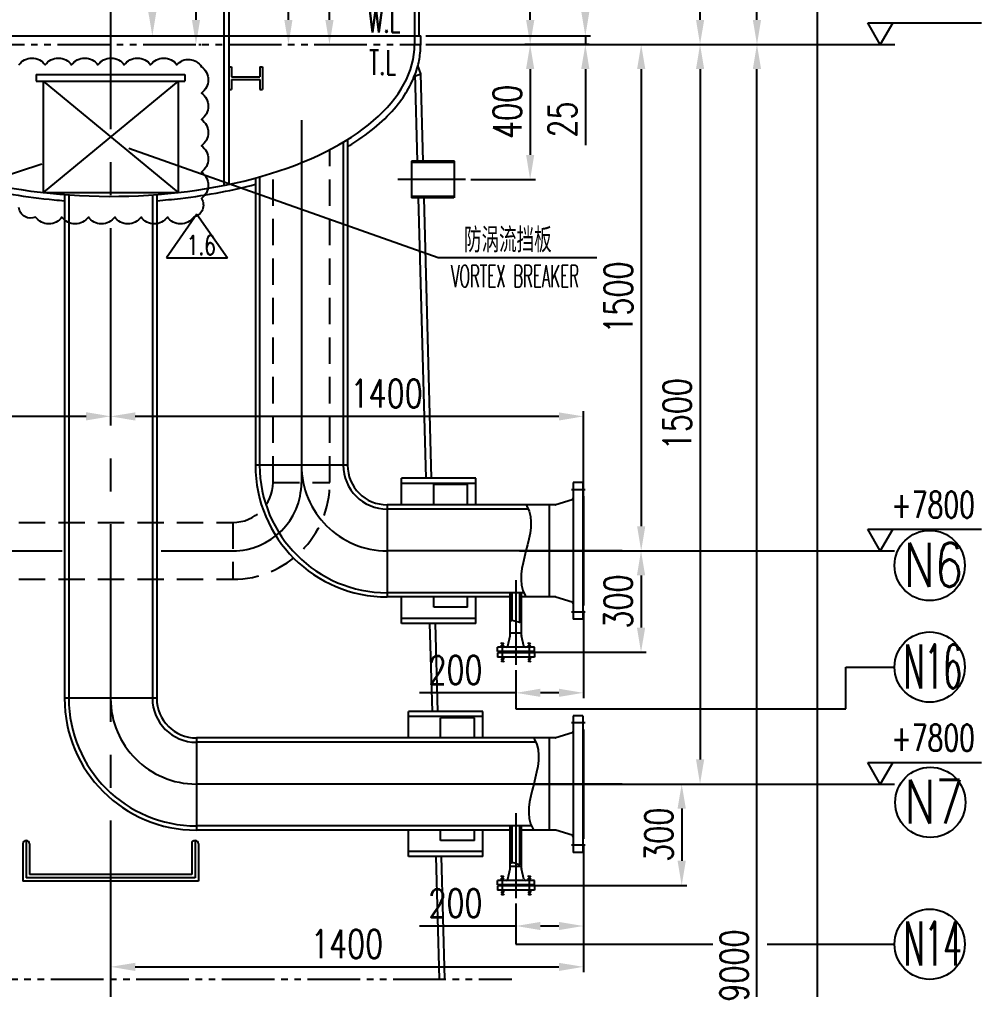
# Model space of a CAD drawing. Extents: x 45567 to 121349, y -17555 to 19241.
# Drawn here: x 45726.1 to 45835.7, y 10071.7 to 10182.2 of the extents above; entities that cross this region are included whole.
import ezdxf
from ezdxf.enums import TextEntityAlignment as Align

# ---------------------------------------------------------------- set-up
doc = ezdxf.new("R2010")
doc.units = 0
doc.header["$LTSCALE"] = 30
doc.header["$MEASUREMENT"] = 0
for name, pattern in [('CENTER2', [1.125, 0.75, -0.125, 0.125, -0.125]), ('DASHED', [0.75, 0.5, -0.25]), ('LIDIVIDE', [0.65, 0.4, -0.05, 0.05, -0.05, 0.05, -0.05])]:
    doc.linetypes.add(name, pattern=pattern)
doc.layers.get('DEFPOINTS').update_dxf_attribs({"linetype": 'CONTINUOUS'})
for name, color, linetype in [('1', 2, 'CONTINUOUS'), ('2', 1, 'CONTINUOUS'), ('3', 3, 'CENTER2'), ('4', 3, 'CENTER2'), ('5', 6, 'LIDIVIDE'), ('6', 4, 'DASHED')]:
    doc.layers.add(name, color=color, linetype=linetype)
doc.styles.add('HZ', font='simplex.shx', dxfattribs={"width": 0.75, "bigfont": 'SBTXT.shx'})
doc.styles.get("Standard").update_dxf_attribs({"font": 'simplex', "width": 0.75, "bigfont": 'SBTXT'})
doc.dimstyles.new('STANDARD$0', dxfattribs={"dimtxt": 3.2, "dimasz": 2.8, "dimexe": 0.6, "dimexo": 0.6, "dimgap": 1, "dimtad": 1, "dimdec": 0, "dimzin": 0, "dimdsep": 46, "dimtxsty": 'HZ', "dimcen": 0.09, "dimadec": 0, "dimazin": 0, "dimtfac": 1, "dimtdec": 0, "dimtmove": 0, "dimatfit": 3, "dimfxl": 0, "dimtolj": 1, "dimtzin": 0, "dimarcsym": 0})

# ---------------------------------------------------------------- blocks, each defined once
blk = doc.blocks.new('*D1519')
at = {"layer": '1', "color": 0, "lineweight": -2}
for p, q in [((45772.39, 10179.38), (45784.85, 10179.38)), ((45784.25, 10176.58), (45784.25, 10166.8)), ((45777.5, 10164), (45784.85, 10164))]:
    blk.add_line(p, q, dxfattribs=at)
at = {"layer": '1', "color": 0}
for points in [[(45783.79, 10176.58), (45784.72, 10176.58), (45784.25, 10179.38)], [(45783.79, 10166.8), (45784.72, 10166.8), (45784.25, 10164)]]:
    blk.add_solid(points, dxfattribs=at)
at = {"layer": 'DEFPOINTS', "color": 0}
for p in [(45771.79, 10179.38), (45776.9, 10164), (45784.25, 10164)]:
    blk.add_point(p, dxfattribs=at)
at = {"layer": '1', "color": 0, "insert": (45781.65, 10171.69), "char_height": 3.2, "attachment_point": 5, "rotation": 90, "style": 'HZ'}
blk.add_mtext('\\A1;400', dxfattribs=at)
blk = doc.blocks.new('*D1520')
at = {"layer": '1', "color": 0, "lineweight": -2}
for p, q in [((45775.8, 10179.38), (45797.5, 10179.38)), ((45796.9, 10176.58), (45796.9, 10124.49)), ((45795.35, 10121.69), (45797.5, 10121.69))]:
    blk.add_line(p, q, dxfattribs=at)
at = {"layer": '1', "color": 0}
for points in [[(45796.43, 10176.58), (45797.36, 10176.58), (45796.9, 10179.38)], [(45796.43, 10124.49), (45797.36, 10124.49), (45796.9, 10121.69)]]:
    blk.add_solid(points, dxfattribs=at)
at = {"layer": 'DEFPOINTS', "color": 0}
for p in [(45775.2, 10179.38), (45794.75, 10121.69), (45796.9, 10121.69)]:
    blk.add_point(p, dxfattribs=at)
at = {"layer": '1', "color": 0, "insert": (45794.3, 10150.54), "char_height": 3.2, "attachment_point": 5, "rotation": 90, "style": 'HZ'}
blk.add_mtext('\\A1;1500', dxfattribs=at)
blk = doc.blocks.new('*D1521')
at = {"layer": '1', "color": 0, "lineweight": -2}
for p, q in [((45790.54, 10183.14), (45790.54, 10185.94)), ((45772.39, 10180.34), (45791.14, 10180.34)), ((45772.39, 10179.38), (45791.14, 10179.38)), ((45790.54, 10180.34), (45790.54, 10179.38)), ((45790.54, 10176.58), (45790.54, 10167.9))]:
    blk.add_line(p, q, dxfattribs=at)
at = {"layer": '1', "color": 0}
for points in [[(45790.07, 10183.14), (45791, 10183.14), (45790.54, 10180.34)], [(45790.07, 10176.58), (45791, 10176.58), (45790.54, 10179.38)]]:
    blk.add_solid(points, dxfattribs=at)
at = {"layer": 'DEFPOINTS', "color": 0}
for p in [(45771.79, 10180.34), (45771.79, 10179.38), (45790.54, 10180.34)]:
    blk.add_point(p, dxfattribs=at)
at = {"layer": '1', "color": 0, "insert": (45787.94, 10170.84), "char_height": 3.2, "attachment_point": 5, "rotation": 90, "style": 'HZ'}
blk.add_mtext('\\A1;25', dxfattribs=at)
blk = doc.blocks.new('*D1522')
at = {"layer": '1', "color": 0, "lineweight": -2}
for p, q in [((45784.26, 10187.07), (45784.26, 10198.05)), ((45781.58, 10187.07), (45784.86, 10187.07)), ((45784.26, 10182.18), (45784.26, 10184.27)), ((45790.96, 10179.38), (45783.66, 10179.38))]:
    blk.add_line(p, q, dxfattribs=at)
at = {"layer": '1', "color": 0}
for points in [[(45783.79, 10184.27), (45784.73, 10184.27), (45784.26, 10187.07)], [(45783.79, 10182.18), (45784.73, 10182.18), (45784.26, 10179.38)]]:
    blk.add_solid(points, dxfattribs=at)
at = {"layer": 'DEFPOINTS', "color": 0}
for p in [(45780.98, 10187.07), (45784.26, 10187.07), (45791.56, 10179.38)]:
    blk.add_point(p, dxfattribs=at)
at = {"layer": '1', "color": 0, "insert": (45781.66, 10193.96), "char_height": 3.2, "attachment_point": 5, "rotation": 90, "style": 'HZ'}
blk.add_mtext('\\A1;200', dxfattribs=at)
blk = doc.blocks.new('*D1523')
at = {"layer": '1', "color": 0, "lineweight": -2}
for p, q in [((45774.49, 10179.38), (45804.2, 10179.38)), ((45803.6, 10176.58), (45803.6, 10097.93)), ((45795.35, 10095.13), (45804.2, 10095.13))]:
    blk.add_line(p, q, dxfattribs=at)
at = {"layer": '1', "color": 0}
for points in [[(45803.14, 10176.58), (45804.07, 10176.58), (45803.6, 10179.38)], [(45803.14, 10097.93), (45804.07, 10097.93), (45803.6, 10095.13)]]:
    blk.add_solid(points, dxfattribs=at)
at = {"layer": 'DEFPOINTS', "color": 0}
for p in [(45773.89, 10179.38), (45794.75, 10095.13), (45803.6, 10095.13)]:
    blk.add_point(p, dxfattribs=at)
at = {"layer": '1', "color": 0, "insert": (45801, 10137.26), "char_height": 3.2, "attachment_point": 5, "rotation": 90, "style": 'HZ'}
blk.add_mtext('\\A1;1500', dxfattribs=at)
blk = doc.blocks.new('*D1524')
at = {"layer": '1', "color": 0, "lineweight": -2}
for p, q in [((45790.32, 10114.86), (45790.32, 10104.92)), ((45782.63, 10108.1), (45782.63, 10104.92)), ((45782.63, 10105.52), (45771.66, 10105.52)), ((45787.52, 10105.52), (45785.43, 10105.52))]:
    blk.add_line(p, q, dxfattribs=at)
at = {"layer": '1', "color": 0}
for points in [[(45785.43, 10105.99), (45785.43, 10105.06), (45782.63, 10105.52)], [(45787.52, 10105.99), (45787.52, 10105.06), (45790.32, 10105.52)]]:
    blk.add_solid(points, dxfattribs=at)
at = {"layer": 'DEFPOINTS', "color": 0}
for p in [(45790.32, 10115.46), (45782.63, 10108.7), (45782.63, 10105.52)]:
    blk.add_point(p, dxfattribs=at)
at = {"layer": '1', "color": 0, "insert": (45775.75, 10108.12), "char_height": 3.2, "attachment_point": 5, "style": 'HZ'}
blk.add_mtext('\\A1;200', dxfattribs=at)
blk = doc.blocks.new('*D1525')
at = {"layer": '1', "color": 0, "lineweight": -2}
for p, q in [((45783.03, 10121.69), (45797.48, 10121.69)), ((45796.88, 10118.89), (45796.88, 10112.95)), ((45782.25, 10110.15), (45797.48, 10110.15))]:
    blk.add_line(p, q, dxfattribs=at)
at = {"layer": '1', "color": 0}
for points in [[(45796.41, 10118.89), (45797.35, 10118.89), (45796.88, 10121.69)], [(45796.41, 10112.95), (45797.35, 10112.95), (45796.88, 10110.15)]]:
    blk.add_solid(points, dxfattribs=at)
at = {"layer": 'DEFPOINTS', "color": 0}
for p in [(45782.43, 10121.69), (45781.65, 10110.15), (45796.88, 10110.15)]:
    blk.add_point(p, dxfattribs=at)
at = {"layer": '1', "color": 0, "insert": (45794.28, 10115.92), "char_height": 3.2, "attachment_point": 5, "rotation": 90, "style": 'HZ'}
blk.add_mtext('\\A1;300', dxfattribs=at)
blk = doc.blocks.new('*D1526')
at = {"layer": '1', "color": 0, "lineweight": -2}
for p, q in [((45790.32, 10088.3), (45790.32, 10078.36)), ((45782.63, 10081.54), (45782.63, 10078.36)), ((45782.63, 10078.96), (45771.66, 10078.96)), ((45787.52, 10078.96), (45785.43, 10078.96))]:
    blk.add_line(p, q, dxfattribs=at)
at = {"layer": '1', "color": 0}
for points in [[(45785.43, 10079.43), (45785.43, 10078.5), (45782.63, 10078.96)], [(45787.52, 10079.43), (45787.52, 10078.5), (45790.32, 10078.96)]]:
    blk.add_solid(points, dxfattribs=at)
at = {"layer": 'DEFPOINTS', "color": 0}
for p in [(45790.32, 10088.9), (45782.63, 10082.14), (45782.63, 10078.96)]:
    blk.add_point(p, dxfattribs=at)
at = {"layer": '1', "color": 0, "insert": (45775.75, 10081.56), "char_height": 3.2, "attachment_point": 5, "style": 'HZ'}
blk.add_mtext('\\A1;200', dxfattribs=at)
blk = doc.blocks.new('*D1527')
at = {"layer": '1', "color": 0, "lineweight": -2}
for p, q in [((45784.6, 10095.13), (45802.11, 10095.13)), ((45801.51, 10092.33), (45801.51, 10086.39)), ((45783.81, 10083.59), (45802.11, 10083.59))]:
    blk.add_line(p, q, dxfattribs=at)
at = {"layer": '1', "color": 0}
for points in [[(45801.04, 10092.33), (45801.98, 10092.33), (45801.51, 10095.13)], [(45801.04, 10086.39), (45801.98, 10086.39), (45801.51, 10083.59)]]:
    blk.add_solid(points, dxfattribs=at)
at = {"layer": 'DEFPOINTS', "color": 0}
for p in [(45784, 10095.13), (45783.21, 10083.59), (45801.51, 10083.59)]:
    blk.add_point(p, dxfattribs=at)
at = {"layer": '1', "color": 0, "insert": (45798.91, 10089.36), "char_height": 3.2, "attachment_point": 5, "rotation": 90, "style": 'HZ'}
blk.add_mtext('\\A1;300', dxfattribs=at)
blk = doc.blocks.new('*D1531')
at = {"layer": '1', "color": 0, "lineweight": -2}
for p, q in [((45798.96, 10179.38), (45810.68, 10179.38)), ((45810.08, 9972.32), (45810.08, 10176.58)), ((45797.44, 9969.52), (45810.68, 9969.52))]:
    blk.add_line(p, q, dxfattribs=at)
at = {"layer": '1', "color": 0}
for points in [[(45809.61, 10176.58), (45810.55, 10176.58), (45810.08, 10179.38)], [(45809.61, 9972.32), (45810.55, 9972.32), (45810.08, 9969.52)]]:
    blk.add_solid(points, dxfattribs=at)
at = {"layer": 'DEFPOINTS', "color": 0}
for p in [(45798.36, 10179.38), (45810.08, 10179.38), (45796.84, 9969.52)]:
    blk.add_point(p, dxfattribs=at)
at = {"layer": '1', "color": 0, "insert": (45807.48, 10074.45), "char_height": 3.2, "attachment_point": 5, "rotation": 90, "style": 'HZ'}
blk.add_mtext('\\A1;9000', dxfattribs=at)
blk = doc.blocks.new('*D1534')
at = {"layer": '1', "color": 0, "lineweight": -2}
for p, q in [((45752.66, 10194.77), (45757.33, 10194.77)), ((45756.73, 10182.18), (45756.73, 10191.97)), ((45757.06, 10179.38), (45757.33, 10179.38))]:
    blk.add_line(p, q, dxfattribs=at)
at = {"layer": '1', "color": 0}
for points in [[(45756.26, 10191.97), (45757.19, 10191.97), (45756.73, 10194.77)], [(45756.26, 10182.18), (45757.19, 10182.18), (45756.73, 10179.38)]]:
    blk.add_solid(points, dxfattribs=at)
at = {"layer": 'DEFPOINTS', "color": 0}
for p in [(45752.06, 10194.77), (45756.73, 10194.77), (45756.46, 10179.38)]:
    blk.add_point(p, dxfattribs=at)
at = {"layer": '1', "color": 0, "insert": (45754.13, 10187.07), "char_height": 3.2, "attachment_point": 5, "rotation": 90, "style": 'HZ'}
blk.add_mtext('\\A1;400', dxfattribs=at)
blk = doc.blocks.new('*D1535')
at = {"layer": '1', "color": 0, "lineweight": -2}
for p, q in [((45750.54, 10375.54), (45762, 10375.54)), ((45761.4, 10182.18), (45761.4, 10372.74)), ((45760.72, 10179.38), (45762, 10179.38))]:
    blk.add_line(p, q, dxfattribs=at)
at = {"layer": '1', "color": 0}
for points in [[(45760.93, 10372.74), (45761.87, 10372.74), (45761.4, 10375.54)], [(45760.93, 10182.18), (45761.87, 10182.18), (45761.4, 10179.38)]]:
    blk.add_solid(points, dxfattribs=at)
at = {"layer": 'DEFPOINTS', "color": 0}
for p in [(45749.94, 10375.54), (45761.4, 10375.54), (45760.12, 10179.38)]:
    blk.add_point(p, dxfattribs=at)
at = {"layer": '1', "color": 0, "insert": (45758.8, 10277.46), "char_height": 3.2, "attachment_point": 5, "rotation": 90, "style": 'HZ'}
blk.add_mtext('\\A1;5100', dxfattribs=at)
blk = doc.blocks.new('*D1565')
at = {"layer": '1', "color": 0, "lineweight": -2}
for p, q in [((45772.19, 10564), (45804.2, 10564)), ((45803.6, 10182.18), (45803.6, 10561.2)), ((45794.38, 10179.38), (45804.2, 10179.38))]:
    blk.add_line(p, q, dxfattribs=at)
at = {"layer": '1', "color": 0}
for points in [[(45803.14, 10561.2), (45804.07, 10561.2), (45803.6, 10564)], [(45803.14, 10182.18), (45804.07, 10182.18), (45803.6, 10179.38)]]:
    blk.add_solid(points, dxfattribs=at)
at = {"layer": 'DEFPOINTS', "color": 0}
for p in [(45771.59, 10564), (45803.6, 10564), (45793.78, 10179.38)]:
    blk.add_point(p, dxfattribs=at)
at = {"layer": '1', "color": 0, "insert": (45801.07, 10371.69), "char_height": 3.2, "attachment_point": 5, "rotation": 90, "style": 'HZ'}
blk.add_mtext('\\A1;10000(Q345R)', dxfattribs=at)
blk = doc.blocks.new('*D1574')
at = {"layer": '1', "color": 0, "lineweight": -2}
for p, q in [((45804.2, 11006.31), (45810.68, 11006.31)), ((45810.08, 10182.18), (45810.08, 11003.51)), ((45801.56, 10179.38), (45810.68, 10179.38))]:
    blk.add_line(p, q, dxfattribs=at)
at = {"layer": '1', "color": 0}
for points in [[(45809.61, 11003.51), (45810.55, 11003.51), (45810.08, 11006.31)], [(45809.61, 10182.18), (45810.55, 10182.18), (45810.08, 10179.38)]]:
    blk.add_solid(points, dxfattribs=at)
at = {"layer": 'DEFPOINTS', "color": 0}
for p in [(45803.6, 11006.31), (45810.08, 11006.31), (45800.96, 10179.38)]:
    blk.add_point(p, dxfattribs=at)
at = {"layer": '1', "color": 0, "insert": (45807.54, 10592.84), "char_height": 3.2, "attachment_point": 5, "rotation": 90, "style": 'HZ'}
blk.add_mtext('\\A1;21500(T.L TO T.L)', dxfattribs=at)
blk = doc.blocks.new('*D1575')
at = {"layer": '1', "color": 0, "lineweight": -2}
for p, q in [((45721.54, 11033.23), (45817.58, 11033.23)), ((45816.98, 9972.32), (45816.98, 11030.43)), ((45809.76, 9969.52), (45817.58, 9969.52))]:
    blk.add_line(p, q, dxfattribs=at)
at = {"layer": '1', "color": 0}
for points in [[(45816.51, 11030.43), (45817.44, 11030.43), (45816.98, 11033.23)], [(45816.51, 9972.32), (45817.44, 9972.32), (45816.98, 9969.52)]]:
    blk.add_solid(points, dxfattribs=at)
at = {"layer": 'DEFPOINTS', "color": 0}
for p in [(45720.94, 11033.23), (45816.98, 11033.23), (45809.16, 9969.52)]:
    blk.add_point(p, dxfattribs=at)
at = {"layer": '1', "color": 0, "insert": (45814.38, 10501.37), "char_height": 3.2, "attachment_point": 5, "rotation": 90, "style": 'HZ'}
blk.add_mtext('\\A1;31200', dxfattribs=at)
blk = doc.blocks.new('*D1914')
at = {"layer": '1', "color": 0, "lineweight": -2}
for p, q in [((45682.63, 10127.48), (45682.63, 10137.62)), ((45685.43, 10137.02), (45733.68, 10137.02)), ((45736.48, 10136.74), (45736.48, 10136.42))]:
    blk.add_line(p, q, dxfattribs=at)
at = {"layer": '1', "color": 0}
for points in [[(45685.43, 10137.49), (45685.43, 10136.55), (45682.63, 10137.02)], [(45733.68, 10137.49), (45733.68, 10136.55), (45736.48, 10137.02)]]:
    blk.add_solid(points, dxfattribs=at)
at = {"layer": 'DEFPOINTS', "color": 0}
for p in [(45736.48, 10137.34), (45736.48, 10137.02), (45682.63, 10126.88)]:
    blk.add_point(p, dxfattribs=at)
at = {"layer": '1', "color": 0, "insert": (45705.63, 10139.62), "char_height": 3.2, "attachment_point": 5, "style": 'HZ'}
blk.add_mtext('\\A1;1400', dxfattribs=at)
blk = doc.blocks.new('*D1915')
at = {"layer": '1', "color": 0, "lineweight": -2}
for p, q in [((45790.32, 10127.48), (45790.32, 10137.61)), ((45736.48, 10136.74), (45736.48, 10136.41)), ((45787.52, 10137.01), (45739.28, 10137.01))]:
    blk.add_line(p, q, dxfattribs=at)
at = {"layer": '1', "color": 0}
for points in [[(45739.28, 10137.47), (45739.28, 10136.54), (45736.48, 10137.01)], [(45787.52, 10137.47), (45787.52, 10136.54), (45790.32, 10137.01)]]:
    blk.add_solid(points, dxfattribs=at)
at = {"layer": 'DEFPOINTS', "color": 0}
for p in [(45736.48, 10137.34), (45736.48, 10137.01), (45790.32, 10126.88)]:
    blk.add_point(p, dxfattribs=at)
at = {"layer": '1', "color": 0, "insert": (45767.91, 10139.61), "char_height": 3.2, "attachment_point": 5, "style": 'HZ'}
blk.add_mtext('\\A1;1400', dxfattribs=at)
blk = doc.blocks.new('*D1916')
at = {"layer": '1', "color": 0, "lineweight": -2}
for p, q in [((45790.32, 10088.3), (45790.32, 10073.71)), ((45736.48, 10077.73), (45736.48, 10073.71)), ((45739.28, 10074.31), (45787.52, 10074.31))]:
    blk.add_line(p, q, dxfattribs=at)
at = {"layer": '1', "color": 0}
for points in [[(45739.28, 10074.77), (45739.28, 10073.84), (45736.48, 10074.31)], [(45787.52, 10074.77), (45787.52, 10073.84), (45790.32, 10074.31)]]:
    blk.add_solid(points, dxfattribs=at)
at = {"layer": 'DEFPOINTS', "color": 0}
for p in [(45790.32, 10088.9), (45736.48, 10078.33), (45790.32, 10074.31)]:
    blk.add_point(p, dxfattribs=at)
at = {"layer": '1', "color": 0, "insert": (45763.4, 10076.91), "char_height": 3.2, "attachment_point": 5, "style": 'HZ'}
blk.add_mtext('\\A1;1400', dxfattribs=at)
blk = doc.blocks.new('*D1918')
at = {"layer": '1', "color": 0, "lineweight": -2}
for p, q in [((45707.39, 10402.13), (45746.8, 10402.13)), ((45746.2, 10399.33), (45746.2, 10182.18)), ((45746.53, 10179.38), (45746.8, 10179.38))]:
    blk.add_line(p, q, dxfattribs=at)
at = {"layer": '1', "color": 0}
for points in [[(45745.74, 10399.33), (45746.67, 10399.33), (45746.2, 10402.13)], [(45745.74, 10182.18), (45746.67, 10182.18), (45746.2, 10179.38)]]:
    blk.add_solid(points, dxfattribs=at)
at = {"layer": 'DEFPOINTS', "color": 0}
for p in [(45706.79, 10402.13), (45745.93, 10179.38), (45746.2, 10179.38)]:
    blk.add_point(p, dxfattribs=at)
at = {"layer": '1', "color": 0, "insert": (45743.6, 10290.76), "char_height": 3.2, "attachment_point": 5, "rotation": 90, "style": 'HZ'}
blk.add_mtext('\\A1;~5805', dxfattribs=at)
blk = doc.blocks.new('*D2031')
at = {"layer": '1', "color": 0, "lineweight": -2}
for p, q in [((45724.98, 10375.55), (45741.83, 10375.55)), ((45741.23, 10372.75), (45741.23, 10183.14)), ((45739.37, 10180.34), (45741.83, 10180.34))]:
    blk.add_line(p, q, dxfattribs=at)
at = {"layer": '1', "color": 0}
for points in [[(45740.76, 10372.75), (45741.7, 10372.75), (45741.23, 10375.55)], [(45740.76, 10183.14), (45741.7, 10183.14), (45741.23, 10180.34)]]:
    blk.add_solid(points, dxfattribs=at)
at = {"layer": 'DEFPOINTS', "color": 0}
for p in [(45724.38, 10375.55), (45738.77, 10180.34), (45741.23, 10180.34)]:
    blk.add_point(p, dxfattribs=at)
at = {"layer": '1', "color": 0, "insert": (45738.63, 10277.95), "char_height": 3.2, "attachment_point": 5, "rotation": 90, "style": 'HZ'}
blk.add_mtext('\\A1;4900', dxfattribs=at)

msp = doc.modelspace()

# ---------------------------------------------------------------- linework, layer by layer
at = {"layer": '1'}
for p, q in [((45824.122617, 10179.38196), (45822.694919, 10181.854806)), ((45822.694919, 10181.854806), (45835.659558, 10181.854806)), ((45825.550316, 10181.854806), (45824.122617, 10179.38196)), ((45810.678368, 10179.38196), (45825.770847, 10179.38196)), ((45773.762568, 10155.08062), (45738.552184, 10167.509345)), ((45728.658796, 10165.754878), (45646.573602, 10138.882162)), ((45824.122617, 10121.689653), (45822.694919, 10124.162499)), ((45822.694919, 10124.162499), (45835.659558, 10124.162499)), ((45825.550316, 10124.162499), (45824.122617, 10121.689653)), ((45797.496701, 10121.689653), (45825.749436, 10121.689653)), ((45820.201493, 10103.705276), (45820.201493, 10108.45523)), ((45820.201493, 10108.45523), (45825.749436, 10108.45523)), ((45782.632488, 10104.924548), (45782.632488, 10103.705276)), ((45782.632488, 10103.705276), (45820.201493, 10103.705276)), ((45824.122617, 10095.128785), (45822.694919, 10097.601631)), ((45822.694919, 10097.601631), (45835.659558, 10097.601631)), ((45825.550316, 10097.601631), (45824.122617, 10095.128785)), ((45804.204608, 10095.128785), (45825.749436, 10095.128785)), ((45782.632488, 10078.36368), (45782.632488, 10076.885248)), ((45782.632488, 10076.885248), (45805.050281, 10076.885248)), ((45811.240667, 10076.885248), (45825.749436, 10076.885248))]:
    msp.add_line(p, q, dxfattribs=at)
at = {"layer": '1', "ltscale": 3}
msp.add_line((45791.835303, 10155.08062), (45773.762568, 10155.08062), dxfattribs=at)
at = {"layer": '1'}
msp.add_lwpolyline([(45726.032495, 10177.050644, -0.52056705), (45729.032495, 10177.050644, -0.52056705), (45732.032495, 10177.050644, -0.52056705), (45735.032495, 10177.050644, -0.52056705), (45738.032495, 10177.050644, -0.52056705), (45741.032495, 10177.050644, -0.52056705), (45744.032495, 10177.050644, -0.52056705), (45746.819927, 10176.838075, -0.52056705), (45746.819927, 10173.838075, -0.52056705), (45746.819927, 10170.838075, -0.52056705), (45746.819927, 10167.838075, -0.52056705), (45746.819927, 10164.838075, -0.52056705), (45746.819927, 10161.838075, -0.52056705), (45745.943386, 10159.714616, -0.52056705), (45742.943386, 10159.714616, -0.52056705), (45739.943386, 10159.714616, -0.52056705), (45736.943386, 10159.714616, -0.52056705), (45733.943386, 10159.714616, -0.52056705), (45730.943386, 10159.714616, -0.52056705), (45727.943386, 10159.714616, -0.52056705), (45726.032495, 10160.803725, -0.52056705)], format="xyb", dxfattribs=at)
for centre in [(45829.749436, 10120.024744), (45829.749436, 10108.45523), (45829.821653, 10093.041947), (45829.749436, 10076.885248)]:
    msp.add_circle(centre, 4, dxfattribs=at)
for points in [[(45783.776719, 10126.939653), (45783.880565, 10126.766576), (45783.672873, 10116.61273), (45783.776719, 10116.439653)], [(45783.279581, 10113.647877), (45783.164197, 10113.578646), (45782.098812, 10113.717107), (45781.983427, 10113.647877)], [(45784.655355, 10100.378785), (45784.759201, 10100.205708), (45784.551509, 10090.051862), (45784.655355, 10089.878785)], [(45783.280565, 10086.068208), (45783.16518, 10085.998977), (45782.099796, 10086.137439), (45781.984411, 10086.068208)]]:
    msp.add_spline(points, degree=3, dxfattribs=at)
at = {"layer": '2'}
for p, q in [((45771.094027, 10937.687542), (45771.094027, 10179.38196)), ((45749.363258, 10375.535804), (45749.363258, 10163.317935)), ((45749.940181, 10375.535804), (45749.940181, 10163.436649)), ((45771.594027, 10185.914652), (45771.594027, 10180.343498)), ((45701.17095, 10180.343498), (45771.786334, 10180.343498)), ((45771.786334, 10179.38196), (45771.786334, 10180.343498)), ((45728.017104, 10175.968567), (45744.940181, 10175.968567)), ((45728.017104, 10175.968567), (45728.017104, 10175.199336)), ((45744.940181, 10175.968567), (45744.940181, 10175.199336)), ((45749.940181, 10176.843498), (45750.247873, 10176.843498)), ((45750.247873, 10176.843498), (45750.247873, 10175.689652)), ((45753.478642, 10176.843498), (45753.478642, 10175.689652)), ((45753.478642, 10176.843498), (45753.786334, 10176.843498)), ((45753.786334, 10176.843498), (45753.786334, 10174.228114)), ((45771.440367, 10166.074268), (45771.174581, 10176.017211)), ((45771.180047, 10175.812729), (45771.789719, 10176.034632)), ((45771.789719, 10176.034632), (45771.472617, 10176.966575)), ((45772.055972, 10166.074268), (45771.789719, 10176.034632)), ((45728.017104, 10175.199336), (45744.940181, 10175.199336)), ((45728.786335, 10175.199336), (45728.786335, 10162.507028)), ((45728.786335, 10175.199336), (45744.17095, 10162.507028)), ((45744.17095, 10175.199336), (45728.786335, 10162.507028)), ((45744.17095, 10175.199336), (45744.17095, 10162.507028)), ((45750.247873, 10175.689652), (45753.478642, 10175.689652)), ((45750.247873, 10175.38196), (45753.478642, 10175.38196)), ((45750.247873, 10175.38196), (45750.247873, 10174.228114)), ((45753.478642, 10175.38196), (45753.478642, 10174.228114)), ((45749.940181, 10174.228114), (45750.247873, 10174.228114)), ((45753.478642, 10174.228114), (45753.786334, 10174.228114)), ((45762.97095, 10168.242139), (45762.97095, 10131.458883)), ((45763.459411, 10168.539186), (45763.459411, 10131.458883)), ((45775.628548, 10166.074268), (45770.726655, 10166.074268)), ((45770.726655, 10166.074268), (45770.726655, 10161.920422)), ((45775.628548, 10161.920422), (45775.628548, 10166.074268)), ((45775.628548, 10165.920422), (45770.726655, 10165.920422)), ((45752.959411, 10164.161833), (45752.959411, 10131.458883)), ((45753.447873, 10164.296619), (45753.447873, 10131.458883)), ((45728.786335, 10162.507028), (45744.17095, 10162.507028)), ((45731.228642, 10162.274488), (45731.228642, 10104.898015)), ((45731.717104, 10162.238794), (45731.717104, 10104.898015)), ((45741.240181, 10162.238794), (45741.240181, 10104.898015)), ((45741.728642, 10162.274488), (45741.728642, 10104.898015)), ((45775.573029, 10162.074268), (45770.726655, 10162.074268)), ((45775.573029, 10161.920422), (45770.726655, 10161.920422)), ((45772.405775, 10129.958883), (45771.551405, 10161.920422)), ((45773.021379, 10129.958883), (45772.167009, 10161.920422)), ((45763.459411, 10131.458883), (45752.959411, 10131.458883)), ((45778.078856, 10129.958883), (45769.617318, 10129.958883)), ((45769.617318, 10126.939653), (45769.617318, 10129.958883)), ((45778.078856, 10126.939653), (45778.078856, 10129.958883)), ((45778.078856, 10129.38196), (45769.617318, 10129.38196)), ((45777.118913, 10129.247345), (45773.271164, 10129.247345)), ((45773.271164, 10126.939653), (45773.271164, 10129.247345)), ((45777.117318, 10126.939653), (45777.117318, 10129.247345)), ((45790.263257, 10129.478114), (45789.151719, 10129.478114)), ((45789.151719, 10129.478114), (45789.151719, 10113.901191)), ((45790.263257, 10129.478114), (45790.263257, 10113.901191)), ((45789.029992, 10127.517219), (45787.196033, 10126.947446)), ((45790.324796, 10127.920422), (45790.263257, 10127.920422)), ((45790.324796, 10127.920422), (45790.324796, 10115.458884)), ((45787.144683, 10126.939653), (45767.978642, 10126.939653)), ((45767.978642, 10126.939653), (45767.978642, 10116.439653)), ((45784.039022, 10126.451191), (45767.978642, 10126.451191)), ((45786.401719, 10126.939653), (45786.401719, 10116.439653)), ((45783.514416, 10116.928114), (45767.978642, 10116.928114)), ((45781.984411, 10116.439653), (45767.978642, 10116.439653)), ((45769.617318, 10113.420422), (45769.617318, 10116.439653)), ((45773.271164, 10115.265907), (45773.271164, 10116.439653)), ((45777.117318, 10115.265907), (45777.117318, 10116.439653)), ((45778.078856, 10113.420422), (45778.078856, 10116.439653)), ((45781.984411, 10112.054765), (45781.984411, 10116.928114)), ((45782.196504, 10113.742996), (45782.197488, 10116.928114)), ((45783.066504, 10113.552757), (45783.067488, 10116.928114)), ((45783.280565, 10112.054765), (45783.280565, 10116.928114)), ((45787.144683, 10116.439653), (45783.280565, 10116.439653)), ((45789.029992, 10115.862086), (45787.196033, 10116.43186)), ((45777.117318, 10115.265907), (45773.269569, 10115.265907)), ((45790.324796, 10115.458884), (45790.263257, 10115.458884)), ((45778.078856, 10113.997345), (45769.617318, 10113.997345)), ((45778.078856, 10113.420422), (45769.617318, 10113.420422)), ((45773.115778, 10103.398015), (45772.847867, 10113.420422)), ((45773.731383, 10103.398015), (45773.463472, 10113.420422)), ((45790.263257, 10113.901191), (45789.151719, 10113.901191)), ((45781.72025, 10110.844493), (45781.980307, 10112.017298)), ((45783.280565, 10112.305038), (45781.984411, 10112.305038)), ((45783.544726, 10110.844493), (45783.284669, 10112.017298)), ((45781.29107, 10110.854076), (45780.913775, 10111.231072)), ((45780.913925, 10110.853926), (45781.29092, 10111.231222)), ((45784.349619, 10110.85461), (45783.972473, 10111.231755)), ((45783.972473, 10110.85461), (45784.349619, 10111.231755)), ((45784.747584, 10110.089653), (45780.516815, 10110.089653)), ((45780.516815, 10110.089653), (45780.516815, 10109.593499)), ((45780.517103, 10110.21273), (45780.517103, 10110.708884)), ((45784.747873, 10110.708884), (45780.517103, 10110.708884)), ((45784.747873, 10110.21273), (45780.517103, 10110.21273)), ((45781.651431, 10110.151191), (45781.651431, 10110.089653)), ((45781.651719, 10110.151191), (45781.651719, 10110.21273)), ((45783.613257, 10110.151191), (45781.651719, 10110.151191)), ((45783.612969, 10110.151191), (45783.612969, 10110.089653)), ((45783.613257, 10110.151191), (45783.613257, 10110.21273)), ((45784.747584, 10110.089653), (45784.747584, 10109.593499)), ((45784.747873, 10110.21273), (45784.747873, 10110.708884)), ((45784.747584, 10109.593499), (45780.516815, 10109.593499)), ((45780.914484, 10109.44709), (45781.29178, 10109.070094)), ((45781.29163, 10109.44724), (45780.914634, 10109.069944)), ((45784.349619, 10109.447773), (45783.972473, 10109.070627)), ((45783.972473, 10109.447773), (45784.349619, 10109.070627)), ((45741.728642, 10104.898015), (45731.228642, 10104.898015)), ((45778.863581, 10103.398015), (45770.402042, 10103.398015)), ((45770.402042, 10100.378785), (45770.402042, 10103.398015)), ((45778.863581, 10100.378785), (45778.863581, 10103.398015)), ((45778.863581, 10102.821092), (45770.402042, 10102.821092)), ((45777.903638, 10102.686477), (45774.055889, 10102.686477)), ((45774.055889, 10100.378785), (45774.055889, 10102.686477)), ((45777.902042, 10100.378785), (45777.902042, 10102.686477)), ((45790.263257, 10102.917246), (45789.151719, 10102.917246)), ((45789.151719, 10102.917246), (45789.151719, 10087.340323)), ((45790.263257, 10102.917246), (45790.263257, 10087.340323)), ((45789.029992, 10100.956351), (45787.196033, 10100.386578)), ((45790.324796, 10101.359554), (45790.263257, 10101.359554)), ((45790.324796, 10101.359554), (45790.324796, 10088.898016)), ((45787.144683, 10100.378785), (45746.247873, 10100.378785)), ((45746.247873, 10100.378785), (45746.247873, 10089.878785)), ((45784.917658, 10099.890323), (45746.247873, 10099.890323)), ((45786.401719, 10100.378785), (45786.401719, 10089.878785)), ((45784.393052, 10090.367246), (45746.247873, 10090.367246)), ((45781.984411, 10089.878785), (45746.247873, 10089.878785)), ((45770.402042, 10086.859554), (45770.402042, 10089.878785)), ((45774.055889, 10088.705039), (45774.055889, 10089.878785)), ((45777.902042, 10088.705039), (45777.902042, 10089.878785)), ((45778.863581, 10086.859554), (45778.863581, 10089.878785)), ((45781.984411, 10085.493897), (45781.984411, 10090.367246)), ((45782.197488, 10086.163327), (45782.197488, 10090.367246)), ((45783.067488, 10085.973089), (45783.067488, 10090.367246)), ((45783.280565, 10085.493897), (45783.280565, 10090.367246)), ((45787.144683, 10089.878785), (45783.280565, 10089.878785)), ((45789.029992, 10089.301218), (45787.196033, 10089.870992)), ((45777.902042, 10088.705039), (45774.054293, 10088.705039)), ((45790.324796, 10088.898016), (45790.263257, 10088.898016)), ((45726.478642, 10088.305047), (45726.478642, 10084.074278)), ((45727.247873, 10088.305047), (45727.247873, 10084.843509)), ((45745.709411, 10088.305047), (45745.709411, 10084.843509)), ((45746.478642, 10088.305047), (45746.478642, 10084.074278)), ((45778.863581, 10087.436477), (45770.402042, 10087.436477)), ((45778.863581, 10086.859554), (45770.402042, 10086.859554)), ((45773.93048, 10072.920432), (45773.557871, 10086.859554)), ((45774.546085, 10072.920432), (45774.173475, 10086.859554)), ((45790.263257, 10087.340323), (45789.151719, 10087.340323)), ((45781.72025, 10084.283625), (45781.980307, 10085.45643)), ((45783.280565, 10085.744169), (45781.984411, 10085.744169)), ((45783.544726, 10084.283625), (45783.284669, 10085.45643)), ((45745.709411, 10084.843509), (45727.247873, 10084.843509)), ((45781.291359, 10084.293208), (45780.914063, 10084.670204)), ((45780.914213, 10084.293058), (45781.291208, 10084.670354)), ((45784.349907, 10084.293742), (45783.972761, 10084.670887)), ((45783.972761, 10084.293742), (45784.349907, 10084.670887)), ((45746.478642, 10084.074278), (45726.478642, 10084.074278)), ((45780.517103, 10083.651862), (45780.517103, 10084.148016)), ((45784.747873, 10084.148016), (45780.517103, 10084.148016)), ((45784.747873, 10083.651862), (45780.517103, 10083.651862)), ((45784.747873, 10083.528785), (45780.517103, 10083.528785)), ((45780.517103, 10083.528785), (45780.517103, 10083.032631)), ((45781.651719, 10083.590323), (45781.651719, 10083.651862)), ((45783.613257, 10083.590323), (45781.651719, 10083.590323)), ((45783.613257, 10083.590323), (45781.651719, 10083.590323)), ((45781.651719, 10083.590323), (45781.651719, 10083.528785)), ((45783.613257, 10083.590323), (45783.613257, 10083.651862)), ((45783.613257, 10083.590323), (45783.613257, 10083.528785)), ((45784.747873, 10083.651862), (45784.747873, 10084.148016)), ((45784.747873, 10083.528785), (45784.747873, 10083.032631)), ((45784.747873, 10083.032631), (45780.517103, 10083.032631)), ((45780.914772, 10082.886222), (45781.292068, 10082.509226)), ((45781.291918, 10082.886372), (45780.914922, 10082.509076)), ((45784.349907, 10082.886905), (45783.972761, 10082.509759)), ((45783.972761, 10082.886905), (45784.349907, 10082.509759))]:
    msp.add_line(p, q, dxfattribs=at)
for centre, radius, start, end in [((45767.978642, 10131.458883), 15.019231, 180, 270), ((45767.978642, 10131.458883), 14.530769, 180, 270), ((45767.978642, 10131.458883), 5.007692, 180, 270), ((45767.978642, 10131.458883), 4.519231, 180, 270), ((45788.978642, 10127.682503), 0.173077, 287.25895429, 0), ((45787.144683, 10127.11273), 0.173077, 270, 287.25895429), ((45787.144683, 10116.266576), 0.173077, 72.74104571, 90), ((45788.978642, 10115.696802), 0.173077, 0, 72.74104571), ((45781.811334, 10112.054765), 0.173077, 347.49757156, 0), ((45783.453642, 10112.054765), 0.173077, 180, 192.50242844), ((45781.551277, 10110.881961), 0.173077, 270, 347.49757156), ((45783.713699, 10110.881961), 0.173077, 192.50242844, 270), ((45746.247873, 10104.898015), 15.019231, 180, 270), ((45746.247873, 10104.898015), 14.530769, 180, 270), ((45746.247873, 10104.898015), 5.007692, 180, 270), ((45746.247873, 10104.898015), 4.519231, 180, 270), ((45788.978642, 10101.121635), 0.173077, 287.25895429, 0), ((45787.144683, 10100.551862), 0.173077, 270, 287.25895429), ((45787.144683, 10089.705708), 0.173077, 72.74104571, 90), ((45726.863258, 10088.305047), 0.384615, 0, 180), ((45746.094027, 10088.305047), 0.384615, 0, 180), ((45788.978642, 10089.135934), 0.173077, 0, 72.74104571), ((45781.811334, 10085.493897), 0.173077, 347.49757156, 0), ((45783.453642, 10085.493897), 0.173077, 180, 192.50242844), ((45781.551277, 10084.321093), 0.173077, 270, 347.49757156), ((45783.713699, 10084.321093), 0.173077, 192.50242844, 270)]:
    msp.add_arc(centre, radius, start, end, dxfattribs=at)
msp.add_ellipse((45736.478642, 10179.38196), major_axis=(-34.615384, 0), ratio=0.5, start_param=1.0401911588, end_param=3.1415926536, dxfattribs=at)
for points, knots in [([(45763.459411, 10167.727619), (45763.778498, 10167.919622), (45764.08979, 10168.115186), (45765.383643, 10168.964305), (45766.288061, 10169.651006), (45767.906918, 10171.087882), (45768.621397, 10171.838092), (45769.741996, 10173.261637), (45770.179719, 10173.926864), (45770.903295, 10175.286696), (45771.189093, 10175.981357), (45771.559368, 10177.248429), (45771.672692, 10177.8174), (45771.768702, 10178.719291), (45771.786334, 10179.050625), (45771.786334, 10179.38196)], [2.44827976236, 2.44827976236, 2.44827976236, 2.44827976236, 2.49053204167, 2.49053204167, 2.62857642209, 2.62857642209, 2.7666208025, 2.7666208025, 2.88156272462, 2.88156272462, 2.99650464673, 2.99650464673, 3.08841539704, 3.08841539704, 3.14159265359, 3.14159265359, 3.14159265359, 3.14159265359]), ([(45718.96134, 10163.733011), (45719.604024, 10163.547234), (45720.25816, 10163.371744), (45722.367399, 10162.848304), (45723.86055, 10162.539992), (45726.915775, 10162.029237), (45728.47783, 10161.8268), (45730.44832, 10161.642809), (45730.83799, 10161.609837), (45731.228642, 10161.580175)], [1.0466177805, 1.0466177805, 1.0466177805, 1.0466177805, 1.11008823754, 1.11008823754, 1.24813261795, 1.24813261795, 1.38617699837, 1.38617699837, 1.4200739579, 1.4200739579, 1.4200739579, 1.4200739579]), ([(45741.728642, 10161.580182), (45742.636686, 10161.649139), (45743.539425, 10161.73598), (45746.001622, 10162.023603), (45747.544394, 10162.260954), (45750.385971, 10162.808038), (45751.692898, 10163.10689), (45752.959411, 10163.444951)], [1.72151877859, 1.72151877859, 1.72151877859, 1.72151877859, 1.80031013961, 1.80031013961, 1.93835452002, 1.93835452002, 2.06116724593, 2.06116724593, 2.06116724593, 2.06116724593])]:
    msp.add_open_spline(points, degree=3, knots=knots, dxfattribs=at)
at = {"layer": '3'}
for p, q in [((45736.478642, 11035.96838), (45736.478642, 9967.040636)), ((45726.863258, 10088.689663), (45726.863258, 10084.458894)), ((45746.094027, 10088.689663), (45746.094027, 10084.458894)), ((45746.094027, 10084.458894), (45726.863258, 10084.458894))]:
    msp.add_line(p, q, dxfattribs=at)
at = {"layer": '3', "ltscale": 3}
for p, q in [((45758.209411, 10170.734224), (45758.209411, 10129.497345)), ((45663.478648, 10121.689653), (45750.401731, 10121.689653)), ((45794.745772, 10121.689653), (45767.978642, 10121.689653)), ((45782.630566, 10118.366201), (45782.632488, 10108.701928)), ((45794.745772, 10095.128785), (45746.247873, 10095.128785)), ((45782.630566, 10091.805333), (45782.632488, 10082.14106))]:
    msp.add_line(p, q, dxfattribs=at)
at = {"layer": '3', "ltscale": 10}
msp.add_line((45776.898846, 10163.997345), (45769.197771, 10163.997345), dxfattribs=at)
at = {"layer": '3', "ltscale": 3}
for centre, radius, start, end in [((45767.978642, 10131.458883), 9.769231, 180, 270), ((45750.401719, 10129.497345), 7.807692, 270, 0), ((45746.247873, 10104.898015), 9.769231, 180, 270)]:
    msp.add_arc(centre, radius, start, end, dxfattribs=at)
at = {"layer": '4'}
for p, q in [((45790.517103, 10128.651191), (45788.959411, 10128.651191)), ((45790.517103, 10114.728114), (45788.959411, 10114.728114)), ((45781.103237, 10108.995865), (45781.102332, 10111.269185)), ((45784.161046, 10108.996474), (45784.161046, 10111.269793)), ((45790.517103, 10102.090323), (45788.959411, 10102.090323)), ((45790.517103, 10088.167246), (45788.959411, 10088.167246)), ((45781.103525, 10082.434997), (45781.102621, 10084.708317)), ((45784.161334, 10082.435605), (45784.161334, 10084.708925))]:
    msp.add_line(p, q, dxfattribs=at)
at = {"layer": '5', "ltscale": 0.5}
for p, q in [((45701.17095, 10179.38196), (45771.786334, 10179.38196)), ((45690.653625, 10072.920432), (45782.178143, 10072.920432))]:
    msp.add_line(p, q, dxfattribs=at)
at = {"layer": '5'}
for p, q in [((45746.306589, 10160.056118), (45742.831615, 10155.06758)), ((45746.306589, 10160.056118), (45749.781562, 10155.06758)), ((45742.831615, 10155.06758), (45749.781562, 10155.06758))]:
    msp.add_line(p, q, dxfattribs=at)
at = {"layer": '6', "ltscale": 0.2}
for p, q in [((45761.445848, 10129.497345), (45761.445828, 10167.393794)), ((45754.972975, 10129.497345), (45754.972975, 10164.751645)), ((45754.972975, 10129.497345), (45761.445848, 10129.497348)), ((45685.537533, 10124.926191), (45750.401719, 10124.926089)), ((45750.401719, 10124.926089), (45750.401719, 10118.453216)), ((45685.537533, 10118.453114), (45750.401719, 10118.453216))]:
    msp.add_line(p, q, dxfattribs=at)
for radius in [4.571256, 11.044129]:
    msp.add_arc((45750.401719, 10129.497345), radius, 270, 0, dxfattribs=at)

# ---------------------------------------------------------------- texts
at = {"layer": '1', "style": 'HZ', "width": 0.6}
for s, p in [('W.L', (45767.636951, 10180.742607)), ('T.L', (45767.45493, 10175.932718))]:
    msp.add_text(s, height=2.8, dxfattribs=at).set_placement(p, align=Align.CENTER)
at = {"layer": '1', "style": 'HZ'}
for s, height, width, p in [('防涡流挡板', 2.8, 0.75, (45776.726156, 10155.690791)), ('VORTEX BREAKER', 2.5, 0.5, (45775.252742, 10151.742896)), ('+7800', 2.9999999, 0.7, (45825.363847, 10125.458738)), ('N6', 5, 0.75, (45826.794019, 10117.602877)), ('N16', 5, 0.5, (45826.794019, 10106.033363)), ('+7800', 2.9999999, 0.7, (45825.363847, 10098.89787)), ('N7', 5, 0.75, (45826.866236, 10090.62008)), ('N14', 5, 0.5, (45826.794019, 10074.463381))]:
    msp.add_text(s, height=height, dxfattribs=dict(at, width=width)).set_placement(p)
at = {"layer": '1', "color": 4, "width": 0.7}
msp.add_text('1.6', height=2.2, dxfattribs=at).set_placement((45745.153761, 10155.417866))

# ---------------------------------------------------------------- dimensions: what is measured, and where the dimension line sits
at = {"layer": '1'}
for base, p1, p2, text, picture, middle in [((45816.978123, 11033.228103), (45809.1612, 9969.515232), (45720.940181, 11033.228103), '31200', '*D1575', (45814.378123, 10501.371668)), ((45803.604608, 10095.128785), (45773.893163, 10179.38196), (45794.745772, 10095.128785), '1500', '*D1523', (45801.004608, 10137.255372)), ((45810.078368, 10179.38196), (45796.838629, 9969.515232), (45798.356027, 10179.38196), '9000', '*D1531', (45807.478368, 10074.448596))]:
    dim = msp.add_linear_dim(base=base, p1=p1, p2=p2, angle=90, text=text, dimstyle='STANDARD$0', dxfattribs=at)
    dim.commit()
    dim.dimension.update_dxf_attribs({"geometry": picture, "text_midpoint": middle})
for base, p1, p2, text, override, picture, middle in [((45810.078368, 11006.305027), (45800.958107, 10179.38196), (45803.604608, 11006.305027), '21500(T.L TO T.L)', {"dimgap": 0.1, "dimlfac": 26}, '*D1574', (45807.540273, 10592.843493)), ((45803.604608, 10563.997335), (45793.77984, 10179.38196), (45771.594027, 10563.997335), '10000(Q345R)', {"dimgap": 0.1, "dimlfac": 26}, '*D1565', (45801.066512, 10371.689647)), ((45746.202718, 10179.38196), (45706.788042, 10402.132161), (45745.930761, 10179.38196), '~5805', {"dimlfac": 26}, '*D1918', (45743.602718, 10290.757061)), ((45741.230662, 10180.343498), (45724.376767, 10375.552316), (45738.769741, 10180.343498), '4900', {"dimlfac": 26}, '*D2031', (45738.630662, 10277.947907))]:
    dim = msp.add_linear_dim(base=base, p1=p1, p2=p2, angle=90, text=text, dimstyle='STANDARD$0', override=override, dxfattribs=at)
    dim.commit()
    dim.dimension.update_dxf_attribs({"geometry": picture, "text_midpoint": middle})
for base, p1, p2, picture, middle in [((45761.400696, 10375.535804), (45760.122409, 10179.38196), (45749.940181, 10375.535804), '*D1535', (45758.800696, 10277.458882)), ((45784.260116, 10187.074267), (45791.556696, 10179.38196), (45780.982698, 10187.074267), '*D1522', (45781.660116, 10193.959982)), ((45756.727708, 10194.766575), (45756.455503, 10179.38196), (45752.061683, 10194.766575), '*D1534', (45754.127708, 10187.074267)), ((45784.252669, 10163.997345), (45771.786334, 10179.38196), (45776.898846, 10163.997345), '*D1519', (45781.652669, 10171.689652)), ((45796.896701, 10121.689653), (45775.202891, 10179.38196), (45794.745772, 10121.689653), '*D1520', (45794.296701, 10150.535806)), ((45796.880485, 10110.151191), (45782.433281, 10121.689653), (45781.651719, 10110.151191), '*D1525', (45794.280485, 10115.920422)), ((45801.51079, 10083.590323), (45783.995357, 10095.128785), (45783.213794, 10083.590323), '*D1527', (45798.91079, 10089.359554))]:
    dim = msp.add_linear_dim(base=base, p1=p1, p2=p2, angle=90, dimstyle='STANDARD$0', override={"dimlfac": 26}, dxfattribs=at)
    dim.commit()
    dim.dimension.update_dxf_attribs({"geometry": picture, "text_midpoint": middle})
for base, p1, p2, angle, picture, middle in [((45790.535721, 10180.343498), (45771.786334, 10179.38196), (45771.786334, 10180.343498), 90, '*D1521', (45790.535721, 10170.839103)), ((45736.478642, 10137.008312), (45790.324796, 10126.88196), (45736.478642, 10137.337231), 180, '*D1915', (45767.905395, 10137.008312))]:
    dim = msp.add_linear_dim(base=base, p1=p1, p2=p2, angle=angle, dimstyle='STANDARD$0', override={"dimlfac": 26}, dxfattribs=at)
    dim.commit()
    dim.dimension.update_dxf_attribs({"geometry": picture, "text_midpoint": middle, "dimtype": 160})
dim = msp.add_linear_dim(base=(45736.478642, 10137.019466), p1=(45682.632489, 10126.88196), p2=(45736.478642, 10137.337231), dimstyle='STANDARD$0', override={"dimlfac": 26}, dxfattribs=at)
dim.commit()
dim.dimension.update_dxf_attribs({"geometry": '*D1914', "text_midpoint": (45705.633539, 10137.019466), "dimtype": 160})
for base, p1, p2, picture, middle in [((45782.632488, 10105.524548), (45790.324796, 10115.458884), (45782.632488, 10108.701928), '*D1524', (45775.746774, 10108.124548)), ((45790.324796, 10074.306786), (45736.478642, 10078.32959), (45790.324796, 10088.898016), '*D1916', (45763.401719, 10076.906786)), ((45782.632488, 10078.96368), (45790.324796, 10088.898016), (45782.632488, 10082.140749), '*D1526', (45775.746774, 10081.56368))]:
    dim = msp.add_linear_dim(base=base, p1=p1, p2=p2, dimstyle='STANDARD$0', override={"dimlfac": 26}, dxfattribs=at)
    dim.commit()
    dim.dimension.update_dxf_attribs({"geometry": picture, "text_midpoint": middle})

doc.saveas('drawing.dxf')
